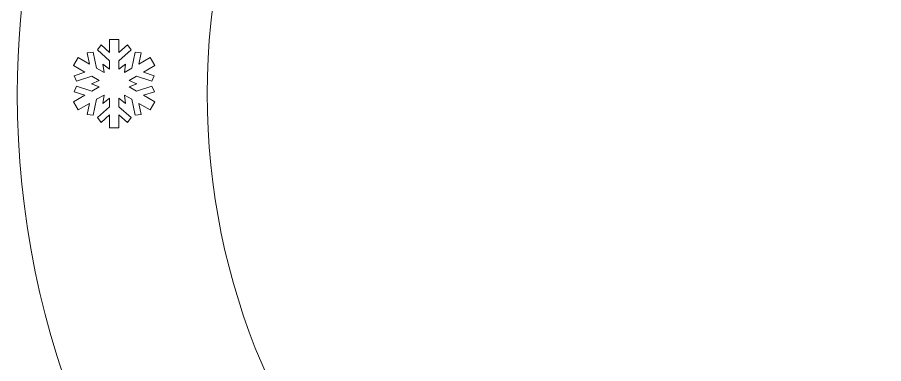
# Model space of a CAD drawing. Header units: centimetres. Extents: x -78 to 86, y -19 to 11.
# Drawn here: x -78.25 to -64.49, y -9.52 to -4.02 of the extents above; entities that cross this region are included whole.
import ezdxf

# ---------------------------------------------------------------- set-up
doc = ezdxf.new("R2010")
doc.units = ezdxf.units.CM
doc.header["$MEASUREMENT"] = 0
doc.layers.add('layer 1', color=7, linetype='Continuous')

msp = doc.modelspace()

# ---------------------------------------------------------------- linework, layer by layer
at = {"layer": 'layer 1', "color": 230, "lineweight": 9}
for points, knots in [([(-64.21886, 11.21754), (-64.21886, 11.21754), (-66.37384, 11.21754), (-66.37384, 11.21754), (-66.37384, 11.21754), (-66.55862, 11.21754), (-66.76647, 11.23054), (-66.89794, 11.15018), (-66.89794, 11.15018), (-67.58536, 10.73002), (-68.15182, 8.79313), (-68.32711, 8.18493), (-68.32711, 8.18493), (-68.32711, 8.18493), (-68.32596, 8.18457), (-68.32596, 8.18457), (-68.32596, 8.18457), (-74.06984, 6.4285), (-78.24772, 1.08602), (-78.24772, -5.23281), (-78.24772, -5.23281), (-78.24772, -12.98073), (-71.96678, -19.26166), (-64.21886, -19.26166), (-64.21886, -19.26166), (-56.47093, -19.26166), (-50.19001, -12.98073), (-50.19001, -5.23281), (-50.19001, -5.23281), (-50.19001, 1.08602), (-54.36786, 6.4285), (-60.11176, 8.18457), (-60.11176, 8.18457), (-60.11176, 8.18457), (-60.11061, 8.18493), (-60.11061, 8.18493), (-60.11061, 8.18493), (-60.2859, 8.79313), (-60.85236, 10.73002), (-61.53978, 11.15018), (-61.53978, 11.15018), (-61.67125, 11.23054), (-61.8791, 11.21754), (-62.06388, 11.21754), (-62.06388, 11.21754), (-62.06388, 11.21754), (-64.21886, 11.21754), (-64.21886, 11.21754)], [0, 0, 0, 0, 0.07692308, 0.07692308, 0.07692308, 0.07692308, 0.15384615, 0.15384615, 0.15384615, 0.15384615, 0.23076923, 0.23076923, 0.23076923, 0.23076923, 0.30769231, 0.30769231, 0.30769231, 0.30769231, 0.38461538, 0.38461538, 0.38461538, 0.38461538, 0.46153846, 0.46153846, 0.46153846, 0.46153846, 0.53846154, 0.53846154, 0.53846154, 0.53846154, 0.61538462, 0.61538462, 0.61538462, 0.61538462, 0.69230769, 0.69230769, 0.69230769, 0.69230769, 0.76923077, 0.76923077, 0.76923077, 0.76923077, 0.84615385, 0.84615385, 0.84615385, 0.84615385, 1, 1, 1, 1]), ([(-64.21886, 5.77989), (-58.1367, 5.77989), (-53.20616, 0.84933), (-53.20616, -5.23281), (-53.20616, -5.23281), (-53.20616, -11.31495), (-58.1367, -16.2455), (-64.21886, -16.2455), (-64.21886, -16.2455), (-70.301, -16.2455), (-75.23155, -11.31495), (-75.23155, -5.23281), (-75.23155, -5.23281), (-75.23155, 0.84933), (-70.301, 5.77989), (-64.21886, 5.77989)], [0, 0, 0, 0, 0.2, 0.2, 0.2, 0.2, 0.4, 0.4, 0.4, 0.4, 0.6, 0.6, 0.6, 0.6, 1, 1, 1, 1]), ([(-76.87071, -5.25025), (-76.87071, -5.25025), (-76.98819, -5.31808), (-76.98819, -5.31808), (-76.98819, -5.31808), (-76.98819, -5.31808), (-77.04226, -5.57202), (-77.04226, -5.57202), (-77.04226, -5.57202), (-77.04226, -5.57202), (-77.13776, -5.55974), (-77.13776, -5.55974), (-77.13776, -5.55974), (-77.13776, -5.55974), (-77.10007, -5.38269), (-77.10007, -5.38269), (-77.10007, -5.38269), (-77.10007, -5.38269), (-77.2806, -5.48691), (-77.2806, -5.48691), (-77.2806, -5.48691), (-77.2806, -5.48691), (-77.35523, -5.35768), (-77.35523, -5.35768), (-77.35523, -5.35768), (-77.35523, -5.35768), (-77.17471, -5.25347), (-77.17471, -5.25347), (-77.17471, -5.25347), (-77.17471, -5.25347), (-77.34666, -5.19767), (-77.34666, -5.19767), (-77.34666, -5.19767), (-77.34666, -5.19767), (-77.30954, -5.1088), (-77.30954, -5.1088), (-77.30954, -5.1088), (-77.30954, -5.1088), (-77.06283, -5.18887), (-77.06283, -5.18887), (-77.06283, -5.18887), (-77.06283, -5.18887), (-76.9453, -5.12101), (-76.9453, -5.12101), (-76.9453, -5.12101), (-76.9453, -5.12101), (-77.06922, -5.07078), (-77.06922, -5.07078), (-77.06922, -5.07078), (-77.06922, -5.07078), (-76.94532, -5.02054), (-76.94532, -5.02054), (-76.94532, -5.02054), (-76.94532, -5.02054), (-77.06282, -4.95272), (-77.06282, -4.95272), (-77.06282, -4.95272), (-77.06282, -4.95272), (-77.30975, -5.03286), (-77.30975, -5.03286), (-77.30975, -5.03286), (-77.30975, -5.03286), (-77.34687, -4.94399), (-77.34687, -4.94399), (-77.34687, -4.94399), (-77.34687, -4.94399), (-77.1747, -4.8881), (-77.1747, -4.8881), (-77.1747, -4.8881), (-77.1747, -4.8881), (-77.35522, -4.78389), (-77.35522, -4.78389), (-77.35522, -4.78389), (-77.35522, -4.78389), (-77.28061, -4.65467), (-77.28061, -4.65467), (-77.28061, -4.65467), (-77.28061, -4.65467), (-77.10012, -4.75888), (-77.10012, -4.75888), (-77.10012, -4.75888), (-77.10012, -4.75888), (-77.13776, -4.58207), (-77.13776, -4.58207), (-77.13776, -4.58207), (-77.13776, -4.58207), (-77.04222, -4.56978), (-77.04222, -4.56978), (-77.04222, -4.56978), (-77.04222, -4.56978), (-76.98821, -4.82348), (-76.98821, -4.82348), (-76.98821, -4.82348), (-76.98821, -4.82348), (-76.87071, -4.89133), (-76.87071, -4.89133), (-76.87071, -4.89133), (-76.87071, -4.89133), (-76.88915, -4.7589), (-76.88915, -4.7589), (-76.88915, -4.7589), (-76.88915, -4.7589), (-76.78371, -4.84106), (-76.78371, -4.84106), (-76.78371, -4.84106), (-76.78371, -4.84106), (-76.78372, -4.70541), (-76.78372, -4.70541), (-76.78372, -4.70541), (-76.78372, -4.70541), (-76.97658, -4.53163), (-76.97658, -4.53163), (-76.97658, -4.53163), (-76.97658, -4.53163), (-76.91818, -4.45504), (-76.91818, -4.45504), (-76.91818, -4.45504), (-76.91818, -4.45504), (-76.78371, -4.57621), (-76.78371, -4.57621), (-76.78371, -4.57621), (-76.78371, -4.57621), (-76.78369, -4.36776), (-76.78369, -4.36776), (-76.78369, -4.36776), (-76.78369, -4.36776), (-76.63448, -4.36776), (-76.63448, -4.36776), (-76.63448, -4.36776), (-76.63448, -4.36776), (-76.63448, -4.57618), (-76.63448, -4.57618), (-76.63448, -4.57618), (-76.63448, -4.57618), (-76.50017, -4.45518), (-76.50017, -4.45518), (-76.50017, -4.45518), (-76.50017, -4.45518), (-76.4418, -4.53177), (-76.4418, -4.53177), (-76.4418, -4.53177), (-76.4418, -4.53177), (-76.63448, -4.7054), (-76.63448, -4.7054), (-76.63448, -4.7054), (-76.63448, -4.7054), (-76.63448, -4.84107), (-76.63448, -4.84107), (-76.63448, -4.84107), (-76.63448, -4.84107), (-76.52904, -4.7589), (-76.52904, -4.7589), (-76.52904, -4.7589), (-76.52904, -4.7589), (-76.54748, -4.89131), (-76.54748, -4.89131), (-76.54748, -4.89131), (-76.54748, -4.89131), (-76.42996, -4.82348), (-76.42996, -4.82348), (-76.42996, -4.82348), (-76.42996, -4.82348), (-76.3759, -4.56956), (-76.3759, -4.56956), (-76.3759, -4.56956), (-76.3759, -4.56956), (-76.2804, -4.58183), (-76.2804, -4.58183), (-76.2804, -4.58183), (-76.2804, -4.58183), (-76.31809, -4.75888), (-76.31809, -4.75888), (-76.31809, -4.75888), (-76.31809, -4.75888), (-76.13759, -4.65467), (-76.13759, -4.65467), (-76.13759, -4.65467), (-76.13759, -4.65467), (-76.06298, -4.78389), (-76.06298, -4.78389), (-76.06298, -4.78389), (-76.06298, -4.78389), (-76.24344, -4.88809), (-76.24344, -4.88809), (-76.24344, -4.88809), (-76.24344, -4.88809), (-76.07152, -4.9439), (-76.07152, -4.9439), (-76.07152, -4.9439), (-76.07152, -4.9439), (-76.10863, -5.03277), (-76.10863, -5.03277), (-76.10863, -5.03277), (-76.10863, -5.03277), (-76.35534, -4.95268), (-76.35534, -4.95268), (-76.35534, -4.95268), (-76.35534, -4.95268), (-76.47287, -5.02055), (-76.47287, -5.02055), (-76.47287, -5.02055), (-76.47287, -5.02055), (-76.34896, -5.07076), (-76.34896, -5.07076), (-76.34896, -5.07076), (-76.34896, -5.07076), (-76.4729, -5.12101), (-76.4729, -5.12101), (-76.4729, -5.12101), (-76.4729, -5.12101), (-76.35538, -5.18884), (-76.35538, -5.18884), (-76.35538, -5.18884), (-76.35538, -5.18884), (-76.10842, -5.1087), (-76.10842, -5.1087), (-76.10842, -5.1087), (-76.10842, -5.1087), (-76.07128, -5.19755), (-76.07128, -5.19755), (-76.07128, -5.19755), (-76.07128, -5.19755), (-76.24349, -5.25343), (-76.24349, -5.25343), (-76.24349, -5.25343), (-76.24349, -5.25343), (-76.06297, -5.35767), (-76.06297, -5.35767), (-76.06297, -5.35767), (-76.06297, -5.35767), (-76.13758, -5.48689), (-76.13758, -5.48689), (-76.13758, -5.48689), (-76.13758, -5.48689), (-76.31803, -5.38271), (-76.31803, -5.38271), (-76.31803, -5.38271), (-76.31803, -5.38271), (-76.2804, -5.55948), (-76.2804, -5.55948), (-76.2804, -5.55948), (-76.2804, -5.55948), (-76.37593, -5.57176), (-76.37593, -5.57176), (-76.37593, -5.57176), (-76.37593, -5.57176), (-76.42994, -5.31812), (-76.42994, -5.31812), (-76.42994, -5.31812), (-76.42994, -5.31812), (-76.54747, -5.25025), (-76.54747, -5.25025), (-76.54747, -5.25025), (-76.54747, -5.25025), (-76.52904, -5.38266), (-76.52904, -5.38266), (-76.52904, -5.38266), (-76.52904, -5.38266), (-76.63448, -5.30048), (-76.63448, -5.30048), (-76.63448, -5.30048), (-76.63448, -5.30048), (-76.63448, -5.43613), (-76.63448, -5.43613), (-76.63448, -5.43613), (-76.63448, -5.43613), (-76.44158, -5.60991), (-76.44158, -5.60991), (-76.44158, -5.60991), (-76.44158, -5.60991), (-76.49998, -5.68652), (-76.49998, -5.68652), (-76.49998, -5.68652), (-76.49998, -5.68652), (-76.6345, -5.56533), (-76.6345, -5.56533), (-76.6345, -5.56533), (-76.6345, -5.56533), (-76.63448, -5.77379), (-76.63448, -5.77379), (-76.63448, -5.77379), (-76.63448, -5.77379), (-76.78371, -5.77379), (-76.78371, -5.77379), (-76.78371, -5.77379), (-76.78371, -5.77379), (-76.78371, -5.56539), (-76.78371, -5.56539), (-76.78371, -5.56539), (-76.78371, -5.56539), (-76.91798, -5.68638), (-76.91798, -5.68638), (-76.91798, -5.68638), (-76.91798, -5.68638), (-76.97639, -5.6098), (-76.97639, -5.6098), (-76.97639, -5.6098), (-76.97639, -5.6098), (-76.78372, -5.43619), (-76.78372, -5.43619), (-76.78372, -5.43619), (-76.78372, -5.43619), (-76.78372, -5.30047), (-76.78372, -5.30047), (-76.78372, -5.30047), (-76.78372, -5.30047), (-76.88916, -5.38266), (-76.88916, -5.38266), (-76.88916, -5.38266), (-76.88916, -5.38266), (-76.87071, -5.25025), (-76.87071, -5.25025)], [0, 0, 0, 0, 0.01265823, 0.01265823, 0.01265823, 0.01265823, 0.02531646, 0.02531646, 0.02531646, 0.02531646, 0.03797468, 0.03797468, 0.03797468, 0.03797468, 0.05063291, 0.05063291, 0.05063291, 0.05063291, 0.06329114, 0.06329114, 0.06329114, 0.06329114, 0.07594937, 0.07594937, 0.07594937, 0.07594937, 0.08860759, 0.08860759, 0.08860759, 0.08860759, 0.10126582, 0.10126582, 0.10126582, 0.10126582, 0.11392405, 0.11392405, 0.11392405, 0.11392405, 0.12658228, 0.12658228, 0.12658228, 0.12658228, 0.13924051, 0.13924051, 0.13924051, 0.13924051, 0.15189873, 0.15189873, 0.15189873, 0.15189873, 0.16455696, 0.16455696, 0.16455696, 0.16455696, 0.17721519, 0.17721519, 0.17721519, 0.17721519, 0.18987342, 0.18987342, 0.18987342, 0.18987342, 0.20253165, 0.20253165, 0.20253165, 0.20253165, 0.21518987, 0.21518987, 0.21518987, 0.21518987, 0.2278481, 0.2278481, 0.2278481, 0.2278481, 0.24050633, 0.24050633, 0.24050633, 0.24050633, 0.25316456, 0.25316456, 0.25316456, 0.25316456, 0.26582278, 0.26582278, 0.26582278, 0.26582278, 0.27848101, 0.27848101, 0.27848101, 0.27848101, 0.29113924, 0.29113924, 0.29113924, 0.29113924, 0.30379747, 0.30379747, 0.30379747, 0.30379747, 0.3164557, 0.3164557, 0.3164557, 0.3164557, 0.32911392, 0.32911392, 0.32911392, 0.32911392, 0.34177215, 0.34177215, 0.34177215, 0.34177215, 0.35443038, 0.35443038, 0.35443038, 0.35443038, 0.36708861, 0.36708861, 0.36708861, 0.36708861, 0.37974684, 0.37974684, 0.37974684, 0.37974684, 0.39240506, 0.39240506, 0.39240506, 0.39240506, 0.40506329, 0.40506329, 0.40506329, 0.40506329, 0.41772152, 0.41772152, 0.41772152, 0.41772152, 0.43037975, 0.43037975, 0.43037975, 0.43037975, 0.44303797, 0.44303797, 0.44303797, 0.44303797, 0.4556962, 0.4556962, 0.4556962, 0.4556962, 0.46835443, 0.46835443, 0.46835443, 0.46835443, 0.48101266, 0.48101266, 0.48101266, 0.48101266, 0.49367089, 0.49367089, 0.49367089, 0.49367089, 0.50632911, 0.50632911, 0.50632911, 0.50632911, 0.51898734, 0.51898734, 0.51898734, 0.51898734, 0.53164557, 0.53164557, 0.53164557, 0.53164557, 0.5443038, 0.5443038, 0.5443038, 0.5443038, 0.55696203, 0.55696203, 0.55696203, 0.55696203, 0.56962025, 0.56962025, 0.56962025, 0.56962025, 0.58227848, 0.58227848, 0.58227848, 0.58227848, 0.59493671, 0.59493671, 0.59493671, 0.59493671, 0.60759494, 0.60759494, 0.60759494, 0.60759494, 0.62025316, 0.62025316, 0.62025316, 0.62025316, 0.63291139, 0.63291139, 0.63291139, 0.63291139, 0.64556962, 0.64556962, 0.64556962, 0.64556962, 0.65822785, 0.65822785, 0.65822785, 0.65822785, 0.67088608, 0.67088608, 0.67088608, 0.67088608, 0.6835443, 0.6835443, 0.6835443, 0.6835443, 0.69620253, 0.69620253, 0.69620253, 0.69620253, 0.70886076, 0.70886076, 0.70886076, 0.70886076, 0.72151899, 0.72151899, 0.72151899, 0.72151899, 0.73417722, 0.73417722, 0.73417722, 0.73417722, 0.74683544, 0.74683544, 0.74683544, 0.74683544, 0.75949367, 0.75949367, 0.75949367, 0.75949367, 0.7721519, 0.7721519, 0.7721519, 0.7721519, 0.78481013, 0.78481013, 0.78481013, 0.78481013, 0.79746835, 0.79746835, 0.79746835, 0.79746835, 0.81012658, 0.81012658, 0.81012658, 0.81012658, 0.82278481, 0.82278481, 0.82278481, 0.82278481, 0.83544304, 0.83544304, 0.83544304, 0.83544304, 0.84810127, 0.84810127, 0.84810127, 0.84810127, 0.86075949, 0.86075949, 0.86075949, 0.86075949, 0.87341772, 0.87341772, 0.87341772, 0.87341772, 0.88607595, 0.88607595, 0.88607595, 0.88607595, 0.89873418, 0.89873418, 0.89873418, 0.89873418, 0.91139241, 0.91139241, 0.91139241, 0.91139241, 0.92405063, 0.92405063, 0.92405063, 0.92405063, 0.93670886, 0.93670886, 0.93670886, 0.93670886, 0.94936709, 0.94936709, 0.94936709, 0.94936709, 0.96202532, 0.96202532, 0.96202532, 0.96202532, 0.97468354, 0.97468354, 0.97468354, 0.97468354, 1, 1, 1, 1])]:
    msp.add_open_spline(points, degree=3, knots=knots, dxfattribs=at)

doc.saveas('drawing.dxf')
